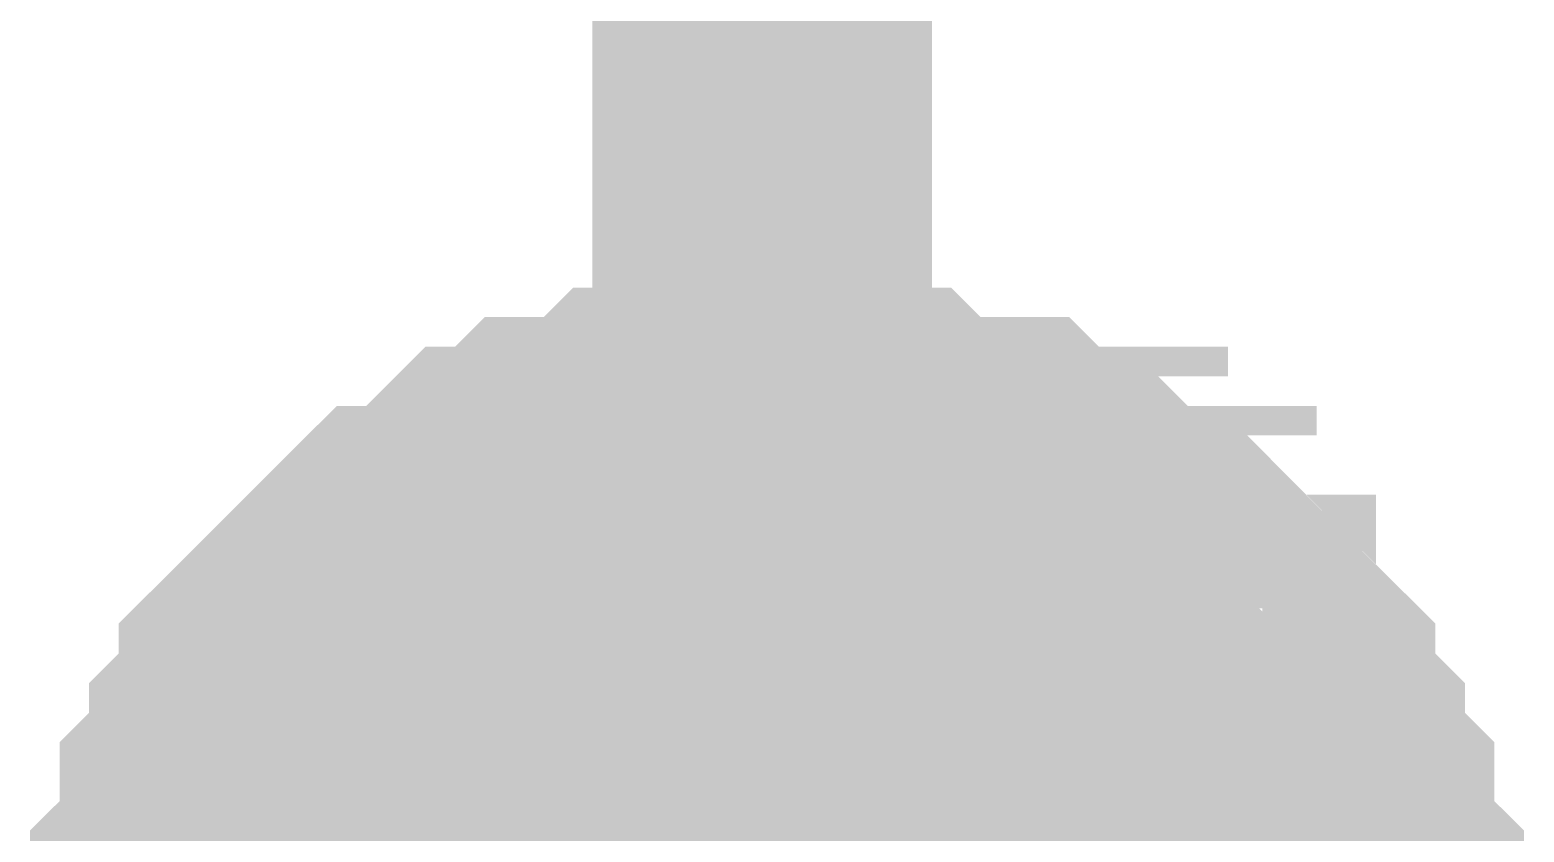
# Model space of a CAD drawing. Header units: inches. Extents: x 0 to 841, y 0 to 594.
# Drawn here: x 76.858 to 78.177, y 45.162 to 45.871 of the extents above; entities that cross this region are included whole.
import ezdxf

# ---------------------------------------------------------------- set-up
doc = ezdxf.new("R2010")
doc.units = ezdxf.units.IN
doc.layers.add('Sheet', color=255, linetype='Continuous')

msp = doc.modelspace()

# ---------------------------------------------------------------- linework, layer by layer
at = {"layer": 'Sheet'}
for points in [[(77.5045, 94.9846, 0.2997, 0.2997, 0), (77.5045, 64.9867, 0.2997, 0.2997, 0), (77.5045, 55.0048, 0.2997, 0.2997, 0), (77.5045, 44.9968, 0.2997, 0.2997, 0), (77.5045, 34.9888, 0.2997, 0.2997, 0)], [(77.008, 44.9968, 0.2997, 0.2997, 0), (77.008, 45.023, 0.2997, 0.2997, 0), (77.008, 45.0491, 0.2997, 0.2997, 0), (77.008, 45.0752, 0.2997, 0.2997, 0), (77.008, 45.1014, 0.2997, 0.2997, 0), (77.0342, 45.1275, 0.2997, 0.2997, 0), (77.0342, 45.1536, 0.2997, 0.2997, 0), (77.0342, 45.1797, 0.2997, 0.2997, 0), (77.0603, 45.2059, 0.2997, 0.2997, 0), (77.0603, 45.2059, 0.2997, 0.2997, 0), (77.0603, 45.232, 0.2997, 0.2997, 0), (77.0864, 45.2581, 0.2997, 0.2997, 0), (77.0864, 45.2843, 0.2997, 0.2997, 0), (77.1126, 45.3104, 0.2997, 0.2997, 0), (77.1126, 45.3104, 0.2997, 0.2997, 0), (77.1387, 45.3365, 0.2997, 0.2997, 0), (77.1648, 45.3627, 0.2997, 0.2997, 0), (77.1648, 45.3627, 0.2997, 0.2997, 0), (77.191, 45.3888, 0.2997, 0.2997, 0), (77.2171, 45.3888, 0.2997, 0.2997, 0), (77.2432, 45.4149, 0.2997, 0.2997, 0), (77.2432, 45.4149, 0.2997, 0.2997, 0), (77.2694, 45.4411, 0.2997, 0.2997, 0), (77.2955, 45.4411, 0.2997, 0.2997, 0), (77.3216, 45.4672, 0.2997, 0.2997, 0), (77.3478, 45.4672, 0.2997, 0.2997, 0), (77.3739, 45.4672, 0.2997, 0.2997, 0), (77.3739, 45.4672, 0.2997, 0.2997, 0), (77.4, 45.4933, 0.2997, 0.2997, 0), (77.4261, 45.4933, 0.2997, 0.2997, 0), (77.4523, 45.4933, 0.2997, 0.2997, 0), (77.4784, 45.4933, 0.2997, 0.2997, 0), (77.5045, 45.4933, 0.2997, 0.2997, 0)], [(77.008, 44.9968, 0.2997, 0.2997, 0), (77.008, 45.023, 0.2997, 0.2997, 0), (77.008, 45.0491, 0.2997, 0.2997, 0), (77.008, 45.0752, 0.2997, 0.2997, 0), (77.008, 45.1014, 0.2997, 0.2997, 0), (77.0342, 45.1275, 0.2997, 0.2997, 0), (77.0342, 45.1536, 0.2997, 0.2997, 0), (77.0342, 45.1797, 0.2997, 0.2997, 0), (77.0603, 45.2059, 0.2997, 0.2997, 0), (77.0603, 45.2059, 0.2997, 0.2997, 0), (77.0603, 45.232, 0.2997, 0.2997, 0), (77.0864, 45.2581, 0.2997, 0.2997, 0), (77.0864, 45.2843, 0.2997, 0.2997, 0), (77.1126, 45.3104, 0.2997, 0.2997, 0), (77.1126, 45.3104, 0.2997, 0.2997, 0), (77.1387, 45.3365, 0.2997, 0.2997, 0), (77.1648, 45.3627, 0.2997, 0.2997, 0), (77.1648, 45.3627, 0.2997, 0.2997, 0), (77.191, 45.3888, 0.2997, 0.2997, 0), (77.2171, 45.3888, 0.2997, 0.2997, 0), (77.2432, 45.4149, 0.2997, 0.2997, 0), (77.2432, 45.4149, 0.2997, 0.2997, 0), (77.2694, 45.4411, 0.2997, 0.2997, 0), (77.2955, 45.4411, 0.2997, 0.2997, 0), (77.3216, 45.4672, 0.2997, 0.2997, 0), (77.3478, 45.4672, 0.2997, 0.2997, 0), (77.3739, 45.4672, 0.2997, 0.2997, 0), (77.3739, 45.4672, 0.2997, 0.2997, 0), (77.4, 45.4933, 0.2997, 0.2997, 0), (77.4261, 45.4933, 0.2997, 0.2997, 0), (77.4523, 45.4933, 0.2997, 0.2997, 0), (77.4784, 45.4933, 0.2997, 0.2997, 0), (77.5045, 45.4933, 0.2997, 0.2997, 0)], [(77.008, 44.9968, 0.2997, 0.2997, 0), (77.008, 45.023, 0.2997, 0.2997, 0), (77.008, 45.0491, 0.2997, 0.2997, 0), (77.008, 45.0752, 0.2997, 0.2997, 0), (77.008, 45.1014, 0.2997, 0.2997, 0), (77.0342, 45.1275, 0.2997, 0.2997, 0), (77.0342, 45.1536, 0.2997, 0.2997, 0), (77.0342, 45.1797, 0.2997, 0.2997, 0), (77.0603, 45.2059, 0.2997, 0.2997, 0), (77.0603, 45.2059, 0.2997, 0.2997, 0), (77.0603, 45.232, 0.2997, 0.2997, 0), (77.0864, 45.2581, 0.2997, 0.2997, 0), (77.0864, 45.2843, 0.2997, 0.2997, 0), (77.1126, 45.3104, 0.2997, 0.2997, 0), (77.1126, 45.3104, 0.2997, 0.2997, 0), (77.1387, 45.3365, 0.2997, 0.2997, 0), (77.1648, 45.3627, 0.2997, 0.2997, 0), (77.1648, 45.3627, 0.2997, 0.2997, 0), (77.191, 45.3888, 0.2997, 0.2997, 0), (77.2171, 45.3888, 0.2997, 0.2997, 0), (77.2432, 45.4149, 0.2997, 0.2997, 0), (77.2432, 45.4149, 0.2997, 0.2997, 0), (77.2694, 45.4411, 0.2997, 0.2997, 0), (77.2955, 45.4411, 0.2997, 0.2997, 0), (77.3216, 45.4672, 0.2997, 0.2997, 0), (77.3478, 45.4672, 0.2997, 0.2997, 0), (77.3739, 45.4672, 0.2997, 0.2997, 0), (77.3739, 45.4672, 0.2997, 0.2997, 0), (77.4, 45.4933, 0.2997, 0.2997, 0), (77.4261, 45.4933, 0.2997, 0.2997, 0), (77.4523, 45.4933, 0.2997, 0.2997, 0), (77.4784, 45.4933, 0.2997, 0.2997, 0), (77.5045, 45.4933, 0.2997, 0.2997, 0)], [(77.008, 44.9968, 0.2997, 0.2997, 0), (77.008, 45.023, 0.2997, 0.2997, 0), (77.008, 45.0491, 0.2997, 0.2997, 0), (77.008, 45.0752, 0.2997, 0.2997, 0), (77.008, 45.1014, 0.2997, 0.2997, 0), (77.0342, 45.1275, 0.2997, 0.2997, 0), (77.0342, 45.1536, 0.2997, 0.2997, 0), (77.0342, 45.1797, 0.2997, 0.2997, 0), (77.0603, 45.2059, 0.2997, 0.2997, 0), (77.0603, 45.2059, 0.2997, 0.2997, 0), (77.0603, 45.232, 0.2997, 0.2997, 0), (77.0864, 45.2581, 0.2997, 0.2997, 0), (77.0864, 45.2843, 0.2997, 0.2997, 0), (77.1126, 45.3104, 0.2997, 0.2997, 0), (77.1126, 45.3104, 0.2997, 0.2997, 0), (77.1387, 45.3365, 0.2997, 0.2997, 0), (77.1648, 45.3627, 0.2997, 0.2997, 0), (77.1648, 45.3627, 0.2997, 0.2997, 0), (77.191, 45.3888, 0.2997, 0.2997, 0), (77.2171, 45.3888, 0.2997, 0.2997, 0), (77.2432, 45.4149, 0.2997, 0.2997, 0), (77.2432, 45.4149, 0.2997, 0.2997, 0), (77.2694, 45.4411, 0.2997, 0.2997, 0), (77.2955, 45.4411, 0.2997, 0.2997, 0), (77.3216, 45.4672, 0.2997, 0.2997, 0), (77.3478, 45.4672, 0.2997, 0.2997, 0), (77.3739, 45.4672, 0.2997, 0.2997, 0), (77.3739, 45.4672, 0.2997, 0.2997, 0), (77.4, 45.4933, 0.2997, 0.2997, 0), (77.4261, 45.4933, 0.2997, 0.2997, 0), (77.4523, 45.4933, 0.2997, 0.2997, 0), (77.4784, 45.4933, 0.2997, 0.2997, 0), (77.5045, 45.4933, 0.2997, 0.2997, 0)], [(77.5045, 45.4933, 0.2997, 0.2997, 0), (77.5045, 45.4933, 0.2997, 0.2997, 0)], [(77.5045, 45.4933, 0.2997, 0.2997, 0), (77.5307, 45.4933, 0.2997, 0.2997, 0), (77.5568, 45.4933, 0.2997, 0.2997, 0), (77.5829, 45.4933, 0.2997, 0.2997, 0), (77.6091, 45.4933, 0.2997, 0.2997, 0), (77.6352, 45.4672, 0.2997, 0.2997, 0), (77.6613, 45.4672, 0.2997, 0.2997, 0), (77.6875, 45.4672, 0.2997, 0.2997, 0), (77.7136, 45.4672, 0.2997, 0.2997, 0), (77.7397, 45.4411, 0.2997, 0.2997, 0), (77.7658, 45.4411, 0.2997, 0.2997, 0), (77.7658, 45.4149, 0.2997, 0.2997, 0), (77.792, 45.4149, 0.2997, 0.2997, 0), (77.8181, 45.3888, 0.2997, 0.2997, 0), (77.8442, 45.3888, 0.2997, 0.2997, 0), (77.8442, 45.3627, 0.2997, 0.2997, 0), (77.8704, 45.3627, 0.2997, 0.2997, 0), (77.8965, 45.3365, 0.2997, 0.2997, 0), (77.8965, 45.3104, 0.2997, 0.2997, 0), (77.9226, 45.3104, 0.2997, 0.2997, 0), (77.9488, 45.2843, 0.2997, 0.2997, 0), (77.9488, 45.2581, 0.2997, 0.2997, 0), (77.9749, 45.232, 0.2997, 0.2997, 0), (77.9749, 45.2059, 0.2997, 0.2997, 0), (77.9749, 45.2059, 0.2997, 0.2997, 0), (78.001, 45.1797, 0.2997, 0.2997, 0), (78.001, 45.1536, 0.2997, 0.2997, 0), (78.001, 45.1275, 0.2997, 0.2997, 0), (78.0272, 45.1014, 0.2997, 0.2997, 0), (78.0272, 45.0752, 0.2997, 0.2997, 0), (78.0272, 45.0491, 0.2997, 0.2997, 0), (78.0272, 45.023, 0.2997, 0.2997, 0), (78.0272, 44.9968, 0.2997, 0.2997, 0)], [(77.5045, 45.4933, 0.2997, 0.2997, 0), (77.5045, 45.4933, 0.2997, 0.2997, 0)], [(77.5045, 45.4933, 0.2997, 0.2997, 0), (77.5307, 45.4933, 0.2997, 0.2997, 0), (77.5568, 45.4933, 0.2997, 0.2997, 0), (77.5829, 45.4933, 0.2997, 0.2997, 0), (77.6091, 45.4933, 0.2997, 0.2997, 0), (77.6352, 45.4672, 0.2997, 0.2997, 0), (77.6613, 45.4672, 0.2997, 0.2997, 0), (77.6875, 45.4672, 0.2997, 0.2997, 0), (77.7136, 45.4672, 0.2997, 0.2997, 0), (77.7397, 45.4411, 0.2997, 0.2997, 0), (77.7658, 45.4411, 0.2997, 0.2997, 0), (77.7658, 45.4149, 0.2997, 0.2997, 0), (77.792, 45.4149, 0.2997, 0.2997, 0), (77.8181, 45.3888, 0.2997, 0.2997, 0), (77.8442, 45.3888, 0.2997, 0.2997, 0), (77.8442, 45.3627, 0.2997, 0.2997, 0), (77.8704, 45.3627, 0.2997, 0.2997, 0), (77.8965, 45.3365, 0.2997, 0.2997, 0), (77.8965, 45.3104, 0.2997, 0.2997, 0), (77.9226, 45.3104, 0.2997, 0.2997, 0), (77.9488, 45.2843, 0.2997, 0.2997, 0), (77.9488, 45.2581, 0.2997, 0.2997, 0), (77.9749, 45.232, 0.2997, 0.2997, 0), (77.9749, 45.2059, 0.2997, 0.2997, 0), (77.9749, 45.2059, 0.2997, 0.2997, 0), (78.001, 45.1797, 0.2997, 0.2997, 0), (78.001, 45.1536, 0.2997, 0.2997, 0), (78.001, 45.1275, 0.2997, 0.2997, 0), (78.0272, 45.1014, 0.2997, 0.2997, 0), (78.0272, 45.0752, 0.2997, 0.2997, 0), (78.0272, 45.0491, 0.2997, 0.2997, 0), (78.0272, 45.023, 0.2997, 0.2997, 0), (78.0272, 44.9968, 0.2997, 0.2997, 0)], [(77.5045, 45.4933, 0.2997, 0.2997, 0), (77.5045, 45.4933, 0.2997, 0.2997, 0)], [(77.5045, 45.4933, 0.2997, 0.2997, 0), (77.5307, 45.4933, 0.2997, 0.2997, 0), (77.5568, 45.4933, 0.2997, 0.2997, 0), (77.5829, 45.4933, 0.2997, 0.2997, 0), (77.6091, 45.4933, 0.2997, 0.2997, 0), (77.6352, 45.4672, 0.2997, 0.2997, 0), (77.6613, 45.4672, 0.2997, 0.2997, 0), (77.6875, 45.4672, 0.2997, 0.2997, 0), (77.7136, 45.4672, 0.2997, 0.2997, 0), (77.7397, 45.4411, 0.2997, 0.2997, 0), (77.7658, 45.4411, 0.2997, 0.2997, 0), (77.7658, 45.4149, 0.2997, 0.2997, 0), (77.792, 45.4149, 0.2997, 0.2997, 0), (77.8181, 45.3888, 0.2997, 0.2997, 0), (77.8442, 45.3888, 0.2997, 0.2997, 0), (77.8442, 45.3627, 0.2997, 0.2997, 0), (77.8704, 45.3627, 0.2997, 0.2997, 0), (77.8965, 45.3365, 0.2997, 0.2997, 0), (77.8965, 45.3104, 0.2997, 0.2997, 0), (77.9226, 45.3104, 0.2997, 0.2997, 0), (77.9488, 45.2843, 0.2997, 0.2997, 0), (77.9488, 45.2581, 0.2997, 0.2997, 0), (77.9749, 45.232, 0.2997, 0.2997, 0), (77.9749, 45.2059, 0.2997, 0.2997, 0), (77.9749, 45.2059, 0.2997, 0.2997, 0), (78.001, 45.1797, 0.2997, 0.2997, 0), (78.001, 45.1536, 0.2997, 0.2997, 0), (78.001, 45.1275, 0.2997, 0.2997, 0), (78.0272, 45.1014, 0.2997, 0.2997, 0), (78.0272, 45.0752, 0.2997, 0.2997, 0), (78.0272, 45.0491, 0.2997, 0.2997, 0), (78.0272, 45.023, 0.2997, 0.2997, 0), (78.0272, 44.9968, 0.2997, 0.2997, 0)], [(77.5045, 45.4933, 0.2997, 0.2997, 0), (77.5045, 45.4933, 0.2997, 0.2997, 0)], [(77.5045, 45.4933, 0.2997, 0.2997, 0), (77.5307, 45.4933, 0.2997, 0.2997, 0), (77.5568, 45.4933, 0.2997, 0.2997, 0), (77.5829, 45.4933, 0.2997, 0.2997, 0), (77.6091, 45.4933, 0.2997, 0.2997, 0), (77.6352, 45.4672, 0.2997, 0.2997, 0), (77.6613, 45.4672, 0.2997, 0.2997, 0), (77.6875, 45.4672, 0.2997, 0.2997, 0), (77.7136, 45.4672, 0.2997, 0.2997, 0), (77.7397, 45.4411, 0.2997, 0.2997, 0), (77.7658, 45.4411, 0.2997, 0.2997, 0), (77.7658, 45.4149, 0.2997, 0.2997, 0), (77.792, 45.4149, 0.2997, 0.2997, 0), (77.8181, 45.3888, 0.2997, 0.2997, 0), (77.8442, 45.3888, 0.2997, 0.2997, 0), (77.8442, 45.3627, 0.2997, 0.2997, 0), (77.8704, 45.3627, 0.2997, 0.2997, 0), (77.8965, 45.3365, 0.2997, 0.2997, 0), (77.8965, 45.3104, 0.2997, 0.2997, 0), (77.9226, 45.3104, 0.2997, 0.2997, 0), (77.9488, 45.2843, 0.2997, 0.2997, 0), (77.9488, 45.2581, 0.2997, 0.2997, 0), (77.9749, 45.232, 0.2997, 0.2997, 0), (77.9749, 45.2059, 0.2997, 0.2997, 0), (77.9749, 45.2059, 0.2997, 0.2997, 0), (78.001, 45.1797, 0.2997, 0.2997, 0), (78.001, 45.1536, 0.2997, 0.2997, 0), (78.001, 45.1275, 0.2997, 0.2997, 0), (78.0272, 45.1014, 0.2997, 0.2997, 0), (78.0272, 45.0752, 0.2997, 0.2997, 0), (78.0272, 45.0491, 0.2997, 0.2997, 0), (78.0272, 45.023, 0.2997, 0.2997, 0), (78.0272, 44.9968, 0.2997, 0.2997, 0)], [(77.008, 45.1014, 0.0991, 0.0991, 0), (77.0342, 45.1275, 0.0991, 0.0991, 0), (77.0342, 45.1536, 0.0991, 0.0991, 0), (77.0342, 45.1797, 0.0991, 0.0991, 0), (77.0603, 45.2059, 0.0991, 0.0991, 0), (77.0603, 45.2059, 0.0991, 0.0991, 0), (77.0603, 45.232, 0.0991, 0.0991, 0), (77.0864, 45.2581, 0.0991, 0.0991, 0), (77.0864, 45.2843, 0.0991, 0.0991, 0), (77.1126, 45.3104, 0.0991, 0.0991, 0), (77.1126, 45.3104, 0.0991, 0.0991, 0), (77.1387, 45.3365, 0.0991, 0.0991, 0), (77.1648, 45.3627, 0.0991, 0.0991, 0), (77.1648, 45.3627, 0.0991, 0.0991, 0), (77.191, 45.3888, 0.0991, 0.0991, 0), (77.2171, 45.3888, 0.0991, 0.0991, 0), (77.2432, 45.4149, 0.0991, 0.0991, 0), (77.2432, 45.4149, 0.0991, 0.0991, 0), (77.2694, 45.4411, 0.0991, 0.0991, 0), (77.2955, 45.4411, 0.0991, 0.0991, 0), (77.3216, 45.4672, 0.0991, 0.0991, 0), (77.3478, 45.4672, 0.0991, 0.0991, 0), (77.3739, 45.4672, 0.0991, 0.0991, 0), (77.3739, 45.4672, 0.0991, 0.0991, 0), (77.4, 45.4933, 0.0991, 0.0991, 0), (77.4261, 45.4933, 0.0991, 0.0991, 0), (77.4523, 45.4933, 0.0991, 0.0991, 0), (77.4784, 45.4933, 0.0991, 0.0991, 0), (77.5045, 45.4933, 0.0991, 0.0991, 0)], [(77.008, 45.1014, 0.0991, 0.0991, 0), (77.0342, 45.1275, 0.0991, 0.0991, 0), (77.0342, 45.1536, 0.0991, 0.0991, 0), (77.0342, 45.1797, 0.0991, 0.0991, 0), (77.0603, 45.2059, 0.0991, 0.0991, 0), (77.0603, 45.2059, 0.0991, 0.0991, 0), (77.0603, 45.232, 0.0991, 0.0991, 0), (77.0864, 45.2581, 0.0991, 0.0991, 0), (77.0864, 45.2843, 0.0991, 0.0991, 0), (77.1126, 45.3104, 0.0991, 0.0991, 0), (77.1126, 45.3104, 0.0991, 0.0991, 0), (77.1387, 45.3365, 0.0991, 0.0991, 0), (77.1648, 45.3627, 0.0991, 0.0991, 0), (77.1648, 45.3627, 0.0991, 0.0991, 0), (77.191, 45.3888, 0.0991, 0.0991, 0), (77.2171, 45.3888, 0.0991, 0.0991, 0), (77.2432, 45.4149, 0.0991, 0.0991, 0), (77.2432, 45.4149, 0.0991, 0.0991, 0), (77.2694, 45.4411, 0.0991, 0.0991, 0), (77.2955, 45.4411, 0.0991, 0.0991, 0), (77.3216, 45.4672, 0.0991, 0.0991, 0), (77.3478, 45.4672, 0.0991, 0.0991, 0), (77.3739, 45.4672, 0.0991, 0.0991, 0), (77.3739, 45.4672, 0.0991, 0.0991, 0), (77.4, 45.4933, 0.0991, 0.0991, 0), (77.4261, 45.4933, 0.0991, 0.0991, 0), (77.4523, 45.4933, 0.0991, 0.0991, 0), (77.4784, 45.4933, 0.0991, 0.0991, 0), (77.5045, 45.4933, 0.0991, 0.0991, 0)], [(77.008, 45.1014, 0.0991, 0.0991, 0), (77.0342, 45.1275, 0.0991, 0.0991, 0), (77.0342, 45.1536, 0.0991, 0.0991, 0), (77.0342, 45.1797, 0.0991, 0.0991, 0), (77.0603, 45.2059, 0.0991, 0.0991, 0), (77.0603, 45.2059, 0.0991, 0.0991, 0), (77.0603, 45.232, 0.0991, 0.0991, 0), (77.0864, 45.2581, 0.0991, 0.0991, 0), (77.0864, 45.2843, 0.0991, 0.0991, 0), (77.1126, 45.3104, 0.0991, 0.0991, 0), (77.1126, 45.3104, 0.0991, 0.0991, 0), (77.1387, 45.3365, 0.0991, 0.0991, 0), (77.1648, 45.3627, 0.0991, 0.0991, 0), (77.1648, 45.3627, 0.0991, 0.0991, 0), (77.191, 45.3888, 0.0991, 0.0991, 0), (77.2171, 45.3888, 0.0991, 0.0991, 0), (77.2432, 45.4149, 0.0991, 0.0991, 0), (77.2432, 45.4149, 0.0991, 0.0991, 0), (77.2694, 45.4411, 0.0991, 0.0991, 0), (77.2955, 45.4411, 0.0991, 0.0991, 0), (77.3216, 45.4672, 0.0991, 0.0991, 0), (77.3478, 45.4672, 0.0991, 0.0991, 0), (77.3739, 45.4672, 0.0991, 0.0991, 0), (77.3739, 45.4672, 0.0991, 0.0991, 0), (77.4, 45.4933, 0.0991, 0.0991, 0), (77.4261, 45.4933, 0.0991, 0.0991, 0), (77.4523, 45.4933, 0.0991, 0.0991, 0), (77.4784, 45.4933, 0.0991, 0.0991, 0), (77.5045, 45.4933, 0.0991, 0.0991, 0)], [(77.008, 45.1014, 0.0991, 0.0991, 0), (77.0342, 45.1275, 0.0991, 0.0991, 0), (77.0342, 45.1536, 0.0991, 0.0991, 0), (77.0342, 45.1797, 0.0991, 0.0991, 0), (77.0603, 45.2059, 0.0991, 0.0991, 0), (77.0603, 45.2059, 0.0991, 0.0991, 0), (77.0603, 45.232, 0.0991, 0.0991, 0), (77.0864, 45.2581, 0.0991, 0.0991, 0), (77.0864, 45.2843, 0.0991, 0.0991, 0), (77.1126, 45.3104, 0.0991, 0.0991, 0), (77.1126, 45.3104, 0.0991, 0.0991, 0), (77.1387, 45.3365, 0.0991, 0.0991, 0), (77.1648, 45.3627, 0.0991, 0.0991, 0), (77.1648, 45.3627, 0.0991, 0.0991, 0), (77.191, 45.3888, 0.0991, 0.0991, 0), (77.2171, 45.3888, 0.0991, 0.0991, 0), (77.2432, 45.4149, 0.0991, 0.0991, 0), (77.2432, 45.4149, 0.0991, 0.0991, 0), (77.2694, 45.4411, 0.0991, 0.0991, 0), (77.2955, 45.4411, 0.0991, 0.0991, 0), (77.3216, 45.4672, 0.0991, 0.0991, 0), (77.3478, 45.4672, 0.0991, 0.0991, 0), (77.3739, 45.4672, 0.0991, 0.0991, 0), (77.3739, 45.4672, 0.0991, 0.0991, 0), (77.4, 45.4933, 0.0991, 0.0991, 0), (77.4261, 45.4933, 0.0991, 0.0991, 0), (77.4523, 45.4933, 0.0991, 0.0991, 0), (77.4784, 45.4933, 0.0991, 0.0991, 0), (77.5045, 45.4933, 0.0991, 0.0991, 0)], [(77.5045, 45.4933, 0.0991, 0.0991, 0), (77.5045, 45.4933, 0.0991, 0.0991, 0)], [(77.5045, 45.4933, 0.0991, 0.0991, 0), (77.5307, 45.4933, 0.0991, 0.0991, 0), (77.5568, 45.4933, 0.0991, 0.0991, 0), (77.5829, 45.4933, 0.0991, 0.0991, 0), (77.6091, 45.4933, 0.0991, 0.0991, 0), (77.6352, 45.4672, 0.0991, 0.0991, 0), (77.6613, 45.4672, 0.0991, 0.0991, 0), (77.6875, 45.4672, 0.0991, 0.0991, 0), (77.7136, 45.4672, 0.0991, 0.0991, 0), (77.7397, 45.4411, 0.0991, 0.0991, 0), (77.7658, 45.4411, 0.0991, 0.0991, 0), (77.7658, 45.4149, 0.0991, 0.0991, 0), (77.792, 45.4149, 0.0991, 0.0991, 0), (77.8181, 45.3888, 0.0991, 0.0991, 0), (77.8442, 45.3888, 0.0991, 0.0991, 0), (77.8442, 45.3627, 0.0991, 0.0991, 0), (77.8704, 45.3627, 0.0991, 0.0991, 0), (77.8965, 45.3365, 0.0991, 0.0991, 0), (77.8965, 45.3104, 0.0991, 0.0991, 0), (77.9226, 45.3104, 0.0991, 0.0991, 0), (77.9488, 45.2843, 0.0991, 0.0991, 0), (77.9488, 45.2581, 0.0991, 0.0991, 0), (77.9749, 45.232, 0.0991, 0.0991, 0), (77.9749, 45.2059, 0.0991, 0.0991, 0), (77.9749, 45.2059, 0.0991, 0.0991, 0), (78.001, 45.1797, 0.0991, 0.0991, 0), (78.001, 45.1536, 0.0991, 0.0991, 0), (78.001, 45.1275, 0.0991, 0.0991, 0), (78.0272, 45.1014, 0.0991, 0.0991, 0)], [(77.5045, 45.4933, 0.0991, 0.0991, 0), (77.5045, 45.4933, 0.0991, 0.0991, 0)], [(77.5045, 45.4933, 0.0991, 0.0991, 0), (77.5307, 45.4933, 0.0991, 0.0991, 0), (77.5568, 45.4933, 0.0991, 0.0991, 0), (77.5829, 45.4933, 0.0991, 0.0991, 0), (77.6091, 45.4933, 0.0991, 0.0991, 0), (77.6352, 45.4672, 0.0991, 0.0991, 0), (77.6613, 45.4672, 0.0991, 0.0991, 0), (77.6875, 45.4672, 0.0991, 0.0991, 0), (77.7136, 45.4672, 0.0991, 0.0991, 0), (77.7397, 45.4411, 0.0991, 0.0991, 0), (77.7658, 45.4411, 0.0991, 0.0991, 0), (77.7658, 45.4149, 0.0991, 0.0991, 0), (77.792, 45.4149, 0.0991, 0.0991, 0), (77.8181, 45.3888, 0.0991, 0.0991, 0), (77.8442, 45.3888, 0.0991, 0.0991, 0), (77.8442, 45.3627, 0.0991, 0.0991, 0), (77.8704, 45.3627, 0.0991, 0.0991, 0), (77.8965, 45.3365, 0.0991, 0.0991, 0), (77.8965, 45.3104, 0.0991, 0.0991, 0), (77.9226, 45.3104, 0.0991, 0.0991, 0), (77.9488, 45.2843, 0.0991, 0.0991, 0), (77.9488, 45.2581, 0.0991, 0.0991, 0), (77.9749, 45.232, 0.0991, 0.0991, 0), (77.9749, 45.2059, 0.0991, 0.0991, 0), (77.9749, 45.2059, 0.0991, 0.0991, 0), (78.001, 45.1797, 0.0991, 0.0991, 0), (78.001, 45.1536, 0.0991, 0.0991, 0), (78.001, 45.1275, 0.0991, 0.0991, 0), (78.0272, 45.1014, 0.0991, 0.0991, 0)], [(77.5045, 45.4933, 0.0991, 0.0991, 0), (77.5045, 45.4933, 0.0991, 0.0991, 0)], [(77.5045, 45.4933, 0.0991, 0.0991, 0), (77.5307, 45.4933, 0.0991, 0.0991, 0), (77.5568, 45.4933, 0.0991, 0.0991, 0), (77.5829, 45.4933, 0.0991, 0.0991, 0), (77.6091, 45.4933, 0.0991, 0.0991, 0), (77.6352, 45.4672, 0.0991, 0.0991, 0), (77.6613, 45.4672, 0.0991, 0.0991, 0), (77.6875, 45.4672, 0.0991, 0.0991, 0), (77.7136, 45.4672, 0.0991, 0.0991, 0), (77.7397, 45.4411, 0.0991, 0.0991, 0), (77.7658, 45.4411, 0.0991, 0.0991, 0), (77.7658, 45.4149, 0.0991, 0.0991, 0), (77.792, 45.4149, 0.0991, 0.0991, 0), (77.8181, 45.3888, 0.0991, 0.0991, 0), (77.8442, 45.3888, 0.0991, 0.0991, 0), (77.8442, 45.3627, 0.0991, 0.0991, 0), (77.8704, 45.3627, 0.0991, 0.0991, 0), (77.8965, 45.3365, 0.0991, 0.0991, 0), (77.8965, 45.3104, 0.0991, 0.0991, 0), (77.9226, 45.3104, 0.0991, 0.0991, 0), (77.9488, 45.2843, 0.0991, 0.0991, 0), (77.9488, 45.2581, 0.0991, 0.0991, 0), (77.9749, 45.232, 0.0991, 0.0991, 0), (77.9749, 45.2059, 0.0991, 0.0991, 0), (77.9749, 45.2059, 0.0991, 0.0991, 0), (78.001, 45.1797, 0.0991, 0.0991, 0), (78.001, 45.1536, 0.0991, 0.0991, 0), (78.001, 45.1275, 0.0991, 0.0991, 0), (78.0272, 45.1014, 0.0991, 0.0991, 0)], [(77.5045, 45.4933, 0.0991, 0.0991, 0), (77.5045, 45.4933, 0.0991, 0.0991, 0)], [(77.5045, 45.4933, 0.0991, 0.0991, 0), (77.5307, 45.4933, 0.0991, 0.0991, 0), (77.5568, 45.4933, 0.0991, 0.0991, 0), (77.5829, 45.4933, 0.0991, 0.0991, 0), (77.6091, 45.4933, 0.0991, 0.0991, 0), (77.6352, 45.4672, 0.0991, 0.0991, 0), (77.6613, 45.4672, 0.0991, 0.0991, 0), (77.6875, 45.4672, 0.0991, 0.0991, 0), (77.7136, 45.4672, 0.0991, 0.0991, 0), (77.7397, 45.4411, 0.0991, 0.0991, 0), (77.7658, 45.4411, 0.0991, 0.0991, 0), (77.7658, 45.4149, 0.0991, 0.0991, 0), (77.792, 45.4149, 0.0991, 0.0991, 0), (77.8181, 45.3888, 0.0991, 0.0991, 0), (77.8442, 45.3888, 0.0991, 0.0991, 0), (77.8442, 45.3627, 0.0991, 0.0991, 0), (77.8704, 45.3627, 0.0991, 0.0991, 0), (77.8965, 45.3365, 0.0991, 0.0991, 0), (77.8965, 45.3104, 0.0991, 0.0991, 0), (77.9226, 45.3104, 0.0991, 0.0991, 0), (77.9488, 45.2843, 0.0991, 0.0991, 0), (77.9488, 45.2581, 0.0991, 0.0991, 0), (77.9749, 45.232, 0.0991, 0.0991, 0), (77.9749, 45.2059, 0.0991, 0.0991, 0), (77.9749, 45.2059, 0.0991, 0.0991, 0), (78.001, 45.1797, 0.0991, 0.0991, 0), (78.001, 45.1536, 0.0991, 0.0991, 0), (78.001, 45.1275, 0.0991, 0.0991, 0), (78.0272, 45.1014, 0.0991, 0.0991, 0)]]:
    msp.add_lwpolyline(points, format="xyseb", dxfattribs=at)
msp.add_lwpolyline([(77.246, 45, 0.508, 0.508, 1), (77.754, 45, 0.508, 0.508, 1)], format="xyseb", close=True, dxfattribs=at)

doc.saveas('drawing.dxf')
